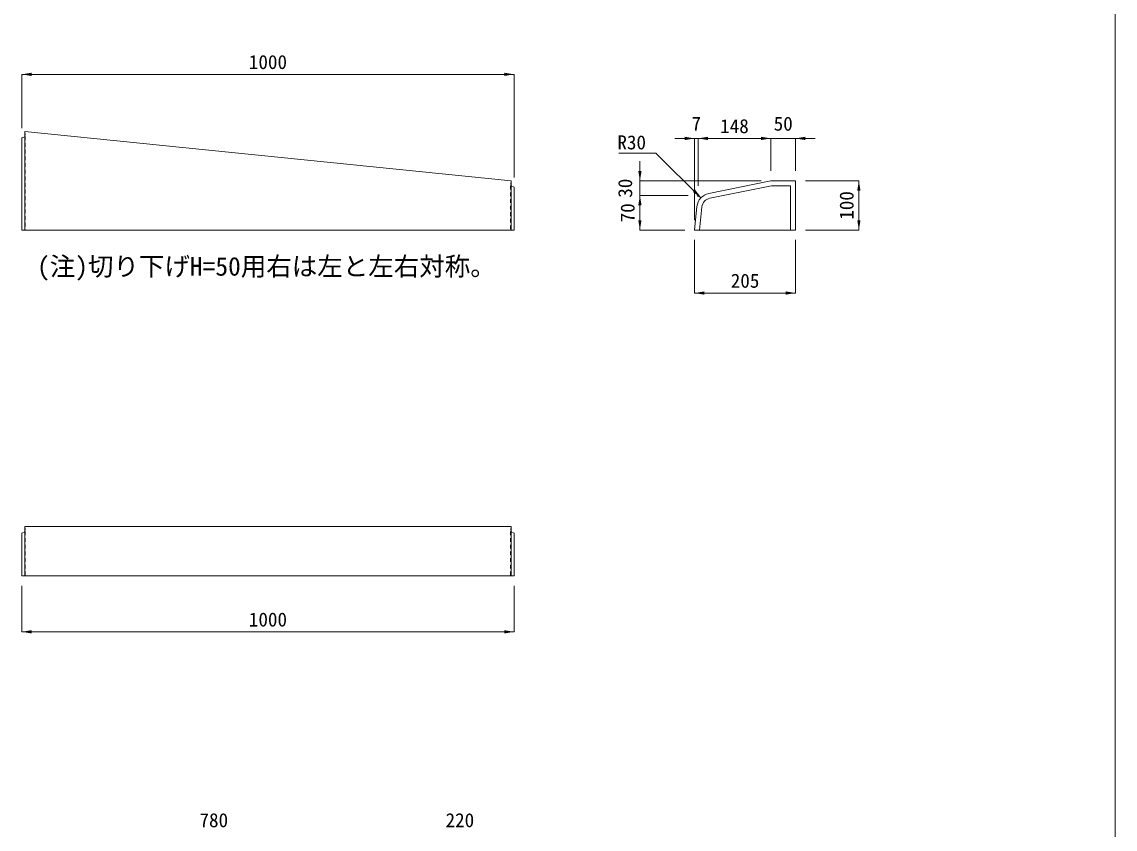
# Model space of a CAD drawing. Units: millimetres at full size, sheet at 1:20. Extents: x -237 to 17963, y -1745 to 5903.
# Drawn here: x 1402 to 3623, y 787 to 2427 of the extents above; entities that cross this region are included whole.
import ezdxf
from ezdxf.enums import TextEntityAlignment as Align

# ---------------------------------------------------------------- set-up
doc = ezdxf.new("R2010")
doc.units = ezdxf.units.MM
doc.header["$LTSCALE"] = 20
doc.linetypes.add('USER2', pattern=[0.675, 0.375, -0.3])
for name, color, linetype, lineweight in [('0_2', 7, 'Continuous', 9), ('寸法線', 7, 'Continuous', 9), ('本体', 2, 'Continuous', 13), ('枠', 5, 'Continuous', 5), ('補助線', 8, 'Continuous', 13)]:
    doc.layers.add(name, color=color, linetype=linetype, lineweight=lineweight)
doc.styles.add('ＭＳ ゴシック', font='')
doc.styles.get('ＭＳ ゴシック').set_extended_font_data('MS Gothic')

# ---------------------------------------------------------------- blocks, each defined once
blk = doc.blocks.new('filled_arrow')
at = {"color": 0, "linetype": 'Continuous', "lineweight": -2}
blk.add_solid([(7.5, 1.25), (0, 0), (7.5, -1.25)], dxfattribs=at)

msp = doc.modelspace()

# ---------------------------------------------------------------- linework, layer by layer
at = {"layer": '寸法線'}
for p, q in [((1401.68, 2320.29), (2401.68, 2320.29)), ((1401.68, 2210.98), (1401.68, 2320.29)), ((2401.68, 2110.98), (2401.68, 2320.29)), ((2728.64, 2190.1), (2815.64, 2190.1)), ((2768.64, 2023.98), (2768.64, 2190.1)), ((2775.64, 2093.98), (2775.64, 2190.1)), ((2775.64, 2190.1), (2923.64, 2190.1)), ((2775.64, 2093.98), (2775.64, 2190.1)), ((2883.64, 2190.1), (3013.64, 2190.1)), ((2923.64, 2123.98), (2923.64, 2190.1)), ((2923.64, 2123.98), (2923.64, 2190.1)), ((2973.64, 2123.98), (2973.64, 2190.1)), ((2657.44, 2033.98), (2657.44, 2143.98)), ((2903.64, 2103.98), (2657.44, 2103.98)), ((2993.64, 2103.98), (3102.37, 2103.98)), ((3102.37, 2003.98), (3102.37, 2103.98)), ((2657.44, 2003.98), (2657.44, 2073.98)), ((2755.64, 2073.98), (2657.44, 2073.98)), ((2755.64, 2073.98), (2657.44, 2073.98)), ((2748.64, 2003.98), (2657.44, 2003.98)), ((2993.64, 2003.98), (3102.37, 2003.98)), ((2768.64, 1983.98), (2768.64, 1875.97)), ((2973.64, 1983.98), (2973.64, 1875.97)), ((2768.64, 1875.97), (2973.64, 1875.97)), ((1401.68, 1281.44), (1401.68, 1187.73)), ((2401.68, 1281.44), (2401.68, 1187.73)), ((1401.68, 1187.73), (2401.68, 1187.73))]:
    msp.add_line(p, q, dxfattribs=at)
msp.add_lwpolyline([(2781.54, 2069.64), (2689.81, 2160.32), (2614.69, 2160.32)], dxfattribs=at)
at = {"layer": '本体', "lineweight": 20}
for p, q in [((1407.68, 2203.98), (1407.68, 2193.55)), ((1407.68, 2203.98), (2395.68, 2103.98)), ((1407.64, 2193.53), (1401.68, 2190.98)), ((1401.68, 2190.98), (1401.68, 2003.98)), ((2395.68, 2103.97), (2395.68, 2093.53)), ((2395.73, 2093.53), (2401.68, 2090.98)), ((2401.68, 2090.98), (2401.68, 2003.98)), ((2797.43, 2078.39), (2923.64, 2103.98)), ((2973.64, 2103.98), (2923.64, 2103.98)), ((2973.64, 2103.98), (2973.64, 2003.98)), ((2773.42, 2051.82), (2768.64, 2003.98)), ((1401.68, 2003.98), (2401.68, 2003.98)), ((2973.64, 2003.98), (2768.64, 2003.98)), ((1407.68, 1401.44), (1407.68, 1390.99)), ((1407.68, 1401.44), (2395.68, 1401.44)), ((2395.68, 1401.44), (2395.68, 1390.99)), ((1407.64, 1390.99), (1401.68, 1388.44)), ((1401.68, 1388.44), (1401.68, 1301.44)), ((2395.73, 1390.99), (2401.68, 1388.44)), ((2401.68, 1388.44), (2401.68, 1301.44)), ((1401.68, 1301.44), (2401.68, 1301.44))]:
    msp.add_line(p, q, dxfattribs=at)
at = {"layer": '本体', "color": 4, "linetype": 'USER2', "lineweight": 5}
for p, q in [((1407.68, 2203.98), (1408.68, 2193.98)), ((1408.68, 2193.98), (1407.64, 2193.53)), ((1408.68, 2193.98), (1408.68, 2003.98)), ((2395.68, 2103.98), (2394.68, 2093.98)), ((2394.68, 2093.98), (2394.68, 2003.98)), ((2394.68, 2093.98), (2395.73, 2093.53)), ((1407.68, 1401.44), (1408.68, 1391.44)), ((2395.68, 1401.44), (2394.68, 1391.44)), ((1408.68, 1391.44), (1407.64, 1390.99)), ((1408.68, 1391.44), (1408.68, 1301.44)), ((2394.68, 1391.44), (2394.68, 1301.44)), ((2394.68, 1391.44), (2395.73, 1390.99))]:
    msp.add_line(p, q, dxfattribs=at)
at = {"layer": '本体', "lineweight": 5}
for p, q in [((1407.68, 2193.55), (1407.68, 2003.98)), ((2395.68, 2093.53), (2395.68, 2003.98)), ((1407.68, 1390.99), (1407.68, 1301.44)), ((2395.68, 1390.99), (2395.68, 1301.44))]:
    msp.add_line(p, q, dxfattribs=at)
at = {"layer": '本体', "color": 4, "lineweight": 5}
for p, q in [((2799.31, 2068.57), (2924.64, 2093.98)), ((2963.64, 2093.98), (2924.64, 2093.98)), ((2963.64, 2093.98), (2963.64, 2003.98)), ((2783.38, 2050.96), (2778.69, 2003.98))]:
    msp.add_line(p, q, dxfattribs=at)
at = {"layer": '本体', "lineweight": 20}
msp.add_arc((2803.29, 2048.97), 30, 101.24937, 174.55593, dxfattribs=at)
at = {"layer": '本体', "color": 4, "lineweight": 5}
msp.add_arc((2803.29, 2048.97), 20, 101.45837, 174.28877, dxfattribs=at)
at = {"layer": '枠', "lineweight": 20}
msp.add_line((3623.04, -834.58), (3623.04, 4765.42), dxfattribs=at)
at = {"layer": '補助線'}
msp.add_circle((2775.64, 2073.98), 2, dxfattribs=at)

# ---------------------------------------------------------------- block references
at = {"layer": '寸法線', "xscale": 2.67, "yscale": 2.67}
for p in [(1401.68, 2320.29), (2775.64, 2190.1), (2775.64, 2190.1), (2973.64, 2190.1), (2768.64, 1875.97), (1401.68, 1187.73)]:
    msp.add_blockref('filled_arrow', p, dxfattribs=at)
for p, rotation in [((2401.68, 2320.29), 180), ((2768.64, 2190.1), 180), ((2923.64, 2190.1), 180), ((2923.64, 2190.1), 180), ((2657.44, 2103.98), 90), ((3102.37, 2103.98), 270), ((2657.44, 2073.98), 270), ((2657.44, 2073.98), 270), ((2781.54, 2069.64), 135.3), ((2657.44, 2003.98), 90), ((3102.37, 2003.98), 90), ((2973.64, 1875.97), 180), ((2401.68, 1187.73), 180)]:
    msp.add_blockref('filled_arrow', p, dxfattribs=dict(at, rotation=rotation))

# ---------------------------------------------------------------- texts
at = {"layer": '0_2', "style": 'ＭＳ ゴシック'}
msp.add_text('(注)切り下げH=50用右は左と左右対称。', height=37.98, dxfattribs=at).set_placement((1432.5, 1899.84), align=Align.BOTTOM_LEFT)
at = {"layer": '寸法線', "style": 'ＭＳ ゴシック'}
for s, p in [('1000', (1901.68, 2345.29)), ('7', (2772.14, 2220.1)), ('148', (2849.64, 2215.1)), ('50', (2948.64, 2220.1)), ('205', (2871.14, 1900.97)), ('1000', (1901.68, 1212.73)), ('780', (1791.68, 805.08)), ('220', (2291.68, 805.08))]:
    msp.add_text(s, height=28.48, dxfattribs=at).set_placement(p, align=Align.MIDDLE_CENTER)
msp.add_text('R30', height=28.48, dxfattribs=at).set_placement((2669.81, 2196.32), align=Align.TOP_RIGHT)
for s, p in [('30', (2627.44, 2088.98)), ('100', (3077.37, 2053.98)), ('70', (2632.44, 2038.98))]:
    msp.add_text(s, height=28.48, rotation=90, dxfattribs=at).set_placement(p, align=Align.MIDDLE_CENTER)

doc.saveas('drawing.dxf')
